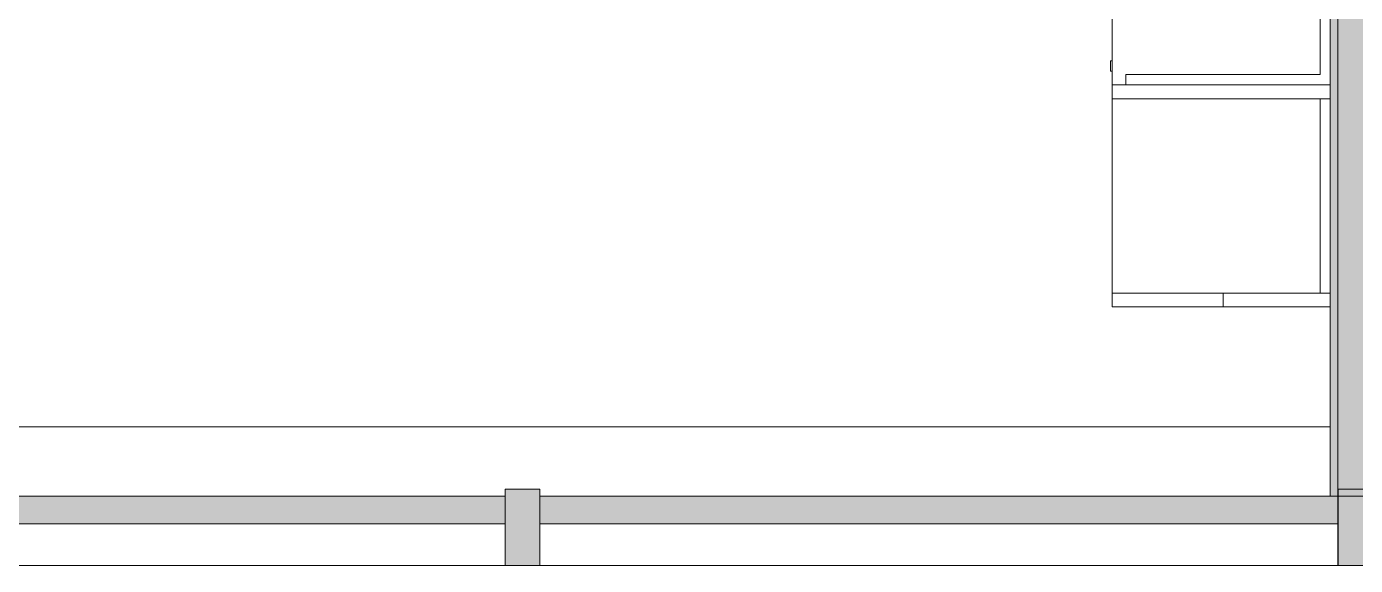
# Model space of a CAD drawing. Header units: inches. Extents: x 385 to 2249, y -1773 to -36.
# Drawn here: x 1715.7 to 1811.5, y -1724.9 to -1686 of the extents above; entities that cross this region are included whole.
import ezdxf

# ---------------------------------------------------------------- set-up
doc = ezdxf.new("R2010")
doc.units = ezdxf.units.IN
doc.header["$MEASUREMENT"] = 0
for name, color, linetype, lineweight in [('A-DETL-THIN', 151, 'Continuous', 9), ('A-GLAZ-CURT', 52, 'Continuous', 13), ('A-GLAZ-CWMG', 51, 'Continuous', 13), ('A-WALL', 113, 'Continuous', 13), ('A-WALL-PATT', 111, 'Continuous', 13), ('I-FURN', 30, 'Continuous', 9), ('I-FURN-PNLS', 30, 'Continuous', 9), ('I-WALL', 2, 'Continuous', 13)]:
    doc.layers.add(name, color=color, linetype=linetype, lineweight=lineweight)

# ---------------------------------------------------------------- blocks, each defined once
blk = doc.blocks.new('System Panel - Glazed 2-5105823-Level 6 POWER _ SIGNAL')
at = {"layer": 'A-GLAZ-CURT', "lineweight": 9}
blk.add_hatch(color=7, dxfattribs=at).paths.add_polyline_path([(28.75, 0.25), (28.75, 2.25), (-28.75, 2.246), (-28.75, 0.25), (-14.331, 0.25)], flags=0)
at = {"layer": 'A-GLAZ-CURT', "color": 8, "lineweight": 20}
for p, q in [((28.75, 2.25), (-28.75, 2.25)), ((-28.75, 2.25), (-28.75, 0.25)), ((28.75, 0.25), (28.75, 2.25)), ((-28.75, 0.25), (28.75, 0.25))]:
    blk.add_line(p, q, dxfattribs=at)
blk = doc.blocks.new('Rectangular Mullion - 2_5_ x 5_ rectangular-5104493-Level 6 POWER _ SIGNAL')
at = {"layer": 'A-GLAZ-CWMG', "lineweight": 9}
blk.add_hatch(color=7, dxfattribs=at).paths.add_polyline_path([(-2.5, 2.75), (0, 2.75), (0, -2.75), (-2.5, -2.75), (-2.5, -0.25)], flags=0)
at = {"layer": 'A-GLAZ-CWMG', "color": 8, "lineweight": 20}
for p, q in [((-2.5, 2.75), (0, 2.75)), ((-2.5, -2.75), (-2.5, 2.75)), ((0, 2.75), (0, -2.75)), ((0, -2.75), (-2.5, -2.75))]:
    blk.add_line(p, q, dxfattribs=at)
blk = doc.blocks.new('Walls 73 - Walls 3-5131590-Level 6 POWER _ SIGNAL')
at = {"layer": 'A-WALL', "lineweight": 9}
blk.add_line((54.477, -1434.712), (54.477, -1537.121), dxfattribs=at)
blk = doc.blocks.new('Rectangular Mullion - 2_5_ x 5_ rectangular-V33-Level 6 POWER _ SIGNAL')
at = {"layer": 'A-GLAZ-CWMG', "lineweight": 9}
blk.add_line((1450.204, -1724.891), (1392.704, -1724.891), dxfattribs=at)
blk = doc.blocks.new('Rectangular Mullion - 2_5_ x 5_ rectangular-V34-Level 6 POWER _ SIGNAL')
at = {"layer": 'A-GLAZ-CWMG', "lineweight": 9}
blk.add_line((1810.202, -1724.891), (1752.702, -1724.891), dxfattribs=at)
blk = doc.blocks.new('Zira Wksta 11 - Type 2-V136-Level 6 POWER _ SIGNAL')
at = {"layer": 'I-FURN-PNLS'}
for p, q in [((-16, -36), (-16, -72)), ((-16, -36), (-16, -72)), ((-16, -72), (-16, -36)), ((-1, -56.5), (-1, -71.25)), ((-1, -71.25), (-1, -56.5)), ((-16, -70.25), (-16.125, -70.25)), ((-16.125, -71), (-16.125, -70.25)), ((-16.125, -70.25), (-16.125, -70.36)), ((-16.125, -70.36), (-16.125, -70.89)), ((-16, -70.36), (-16, -70.25)), ((-16, -70.25), (-16, -71)), ((-16, -70.89), (-16, -70.36)), ((-16.125, -70.89), (-16.125, -71)), ((-16.125, -71), (-16, -71)), ((-16, -71), (-16, -70.89)), ((-1, -71.25), (-15, -71.25)), ((-15, -71.25), (-15, -72)), ((-15, -72), (-15, -71.25)), ((-15, -71.25), (-1, -71.25)), ((-16, -72), (-0.29, -72)), ((-16, -88), (-16, -72)), ((-0.29, -72), (-16, -72)), ((-16, -72), (-16, -88)), ((-15, -72), (-16, -72)), ((-16, -72), (-16, -73)), ((-16, -73), (-16, -72)), ((-16, -72), (-15, -72)), ((-16, -72), (-16, -87)), ((-16, -87), (-16, -72)), ((-15, -72), (-16, -72)), ((-16, -72), (-15, -72)), ((-0.29, -72), (-16, -72)), ((-16, -72), (-16, -88)), ((-16, -88), (-16, -72)), ((-16, -72), (-15, -72)), ((-16, -72), (-0.29, -72)), ((-16, -72), (-0.29, -72)), ((-0.29, -72), (-16, -72)), ((-0.29, -72), (-15, -72)), ((-15, -72), (-0.29, -72)), ((-0.29, -72), (-15, -72)), ((-15, -72), (-0.29, -72)), ((-15, -72), (-0.29, -72)), ((-15, -72), (-0.29, -72)), ((-0.29, -72), (-15, -72)), ((-16, -73), (-16, -87)), ((-16, -87), (-16, -73)), ((-1, -73), (-16, -73)), ((-16, -73), (-1, -73)), ((-16, -73), (-0.29, -73)), ((-0.29, -73), (-16, -73)), ((-1, -73), (-1, -87)), ((-1, -87), (-1, -73)), ((-1, -73), (-1, -87)), ((-0.29, -73), (-1, -73)), ((-1, -73), (-0.29, -73)), ((-1, -87), (-1, -73)), ((-16, -87), (-8, -87)), ((-16, -87), (-8, -87)), ((-16, -87), (-16, -88)), ((-16, -88), (-16, -87)), ((-8, -87), (-1, -87)), ((-8, -87), (-1, -87)), ((-8, -87), (-0.29, -87)), ((-0.29, -87), (-8, -87)), ((-8, -88), (-8, -87)), ((-8, -87), (-8, -88)), ((-1, -87), (-0.29, -87)), ((-0.29, -87), (-1, -87)), ((-0.29, -88), (-16, -88)), ((-16, -88), (-0.29, -88)), ((-16, -88), (-8, -88)), ((-16, -88), (-8, -88)), ((-16, -88), (-0.29, -88)), ((-0.29, -88), (-16, -88)), ((-8, -88), (-0.29, -88)), ((-0.29, -88), (-8, -88)), ((-8, -88), (-0.29, -88)), ((-8, -88), (-0.29, -88))]:
    blk.add_line(p, q, dxfattribs=at)

msp = doc.modelspace()

# ---------------------------------------------------------------- hatches: boundary and pattern name
at = {"layer": 'A-WALL-PATT', "lineweight": 9}
msp.add_hatch(color=7, dxfattribs=at).paths.add_polyline_path([(1809.633, -1719.891), (1813.133, -1719.891), (1813.133, -1571.947), (1809.633, -1571.947), (1809.633, -1717.154)], flags=0)

# ---------------------------------------------------------------- linework, layer by layer
at = {"layer": 'A-DETL-THIN'}
for p, q in [((1810.18, -1724.891), (1810.18, -1568.169)), ((1330.204, -1724.891), (1810.18, -1724.891))]:
    msp.add_line(p, q, dxfattribs=at)
at = {"layer": 'I-WALL', "color": 8, "lineweight": 20}
for p, q in [((1809.633, -1571.947), (1809.633, -1719.891)), ((1809.633, -1719.891), (1813.133, -1719.891))]:
    msp.add_line(p, q, dxfattribs=at)

# ---------------------------------------------------------------- block references
at = {"layer": 'A-GLAZ-CURT', "lineweight": 9}
for p in [(1721.453, -1722.141), (1781.452, -1722.141)]:
    msp.add_blockref('System Panel - Glazed 2-5105823-Level 6 POWER _ SIGNAL', p, dxfattribs=at)
at = {"layer": 'A-GLAZ-CWMG', "lineweight": 9, "extrusion": (0, 0, -1), "rotation": 180}
for p in [(-1752.702, -1722.141), (-1812.702, -1722.141)]:
    msp.add_blockref('Rectangular Mullion - 2_5_ x 5_ rectangular-5104493-Level 6 POWER _ SIGNAL', p, dxfattribs=at)
at = {"layer": 'A-GLAZ-CWMG', "lineweight": 9}
for name, p in [('Rectangular Mullion - 2_5_ x 5_ rectangular-V33-Level 6 POWER _ SIGNAL', (299.999, 0)), ('Rectangular Mullion - 2_5_ x 5_ rectangular-V34-Level 6 POWER _ SIGNAL', (0, 0))]:
    msp.add_blockref(name, p, dxfattribs=at)
at = {"layer": 'A-WALL', "lineweight": 9, "rotation": 270.0000000000001}
msp.add_blockref('Walls 73 - Walls 3-5131590-Level 6 POWER _ SIGNAL', (3244.344, -1660.413), dxfattribs=at)
at = {"layer": 'I-FURN'}
msp.add_blockref('Zira Wksta 11 - Type 2-V136-Level 6 POWER _ SIGNAL', (1809.923, -1618.261), dxfattribs=at)

doc.saveas('drawing.dxf')
